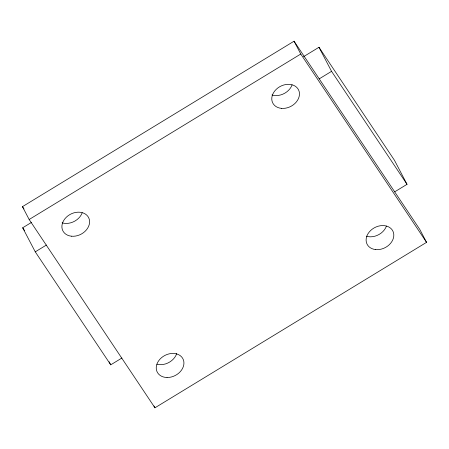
<?xml version="1.0" encoding="UTF-8"?>
<svg xmlns="http://www.w3.org/2000/svg" width="449" height="449" viewBox="0 0 449 449"><rect width="100%" height="100%" fill="white"/><g stroke="black" fill="none" stroke-linecap="round" stroke-linejoin="round"><path stroke-width="0.67" d="M22.45 206.658L294.056 41.196L419.843 229.506L426.55 242.342L154.944 407.804L29.157 219.494L22.45 206.658L23.999 208.976M29.157 219.494L300.768 54.032L294.056 41.196M121.903 358.021L110.735 364.829L35.263 251.838L22.68 227.778L31.621 222.334M303.485 56.714L318.981 47.274L394.452 160.265L407.03 184.326L394.682 191.846M35.263 251.838L46.432 245.036M319.211 78.861L331.558 71.34L318.981 47.274M331.558 71.34L407.03 184.326M300.768 54.032L426.55 242.342M22.68 227.778L24.628 230.691M153.985 405.969L154.944 407.804M109.118 361.742L110.735 364.829M292.091 84.878A14.475 11.298 -27.6 0 1 271.982 94.975M176.71 353.492A14.475 11.298 -27.6 0 1 156.926 364.206M82.212 212.736A14.475 11.298 -27.6 0 1 62.108 222.827M386.432 226.111A14.475 11.298 -27.6 0 1 366.322 236.208M281.343 108.349A14.475 11.298 -27.6 0 0 299.174 91.545A14.475 11.298 -27.6 0 0 276.354 89.222A14.475 11.298 -27.6 0 0 281.343 108.349M167.028 377.508A14.475 11.298 -27.6 0 0 183.315 359.643A14.475 11.298 -27.6 0 0 159.911 359.234A14.475 11.298 -27.6 0 0 167.028 377.508M71.464 236.202A14.475 11.298 -27.6 0 0 89.3 219.398A14.475 11.298 -27.6 0 0 66.474 217.08A14.475 11.298 -27.6 0 0 71.464 236.202M375.678 249.582A14.475 11.298 -27.6 0 0 393.515 232.778A14.475 11.298 -27.6 0 0 370.694 230.455A14.475 11.298 -27.6 0 0 375.678 249.582"/></g></svg>
